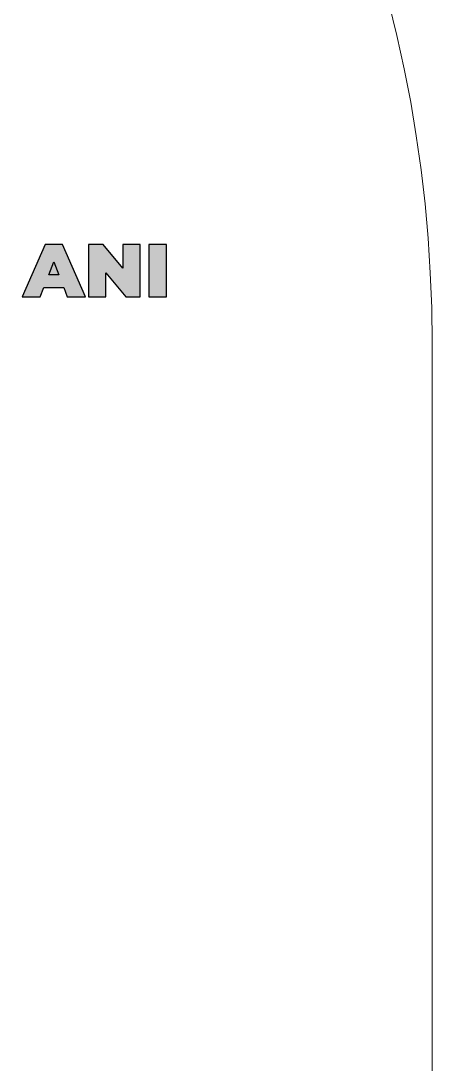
# Model space of a CAD drawing. Header units: centimetres. Extents: x -11.4 to 58.6, y -38.7 to 22.4.
# Drawn here: x 3.6 to 6.61, y 7.14 to 14.78 of the extents above; entities that cross this region are included whole.
import ezdxf

# ---------------------------------------------------------------- set-up
doc = ezdxf.new("R2010")
doc.units = ezdxf.units.CM
doc.header["$MEASUREMENT"] = 0
doc.layers.add('Camada 1', color=7, linetype='Continuous')

msp = doc.modelspace()

# ---------------------------------------------------------------- hatches: boundary and pattern name
at = {"layer": 'Camada 1', "true_color": 0x373435}
h = msp.add_hatch(color=250, dxfattribs=at)
edge = h.paths.add_edge_path()
edge.add_spline(control_points=[(3.91412, 12.82842), (3.91412, 12.82842), (3.76811, 12.82842), (3.76811, 12.82842), (3.76811, 12.82842), (3.74232, 12.76146), (3.74232, 12.76146), (3.74232, 12.76146), (3.61058, 12.76146), (3.61058, 12.76146), (3.61058, 12.76146), (3.77854, 13.14568), (3.77854, 13.14568), (3.77854, 13.14568), (3.90588, 13.14568), (3.90588, 13.14568), (3.90588, 13.14568), (4.07384, 12.76146), (4.07384, 12.76146), (4.07384, 12.76146), (3.93991, 12.76146), (3.93991, 12.76146), (3.93991, 12.76146), (3.91412, 12.82842), (3.91412, 12.82842)], knot_values=[0, 0, 0, 0, 0.125, 0.125, 0.125, 0.25, 0.25, 0.25, 0.375, 0.375, 0.375, 0.5, 0.5, 0.5, 0.625, 0.625, 0.625, 0.75, 0.75, 0.75, 0.875, 0.875, 0.875, 1, 1, 1, 1], degree=3, periodic=1)
h = msp.add_hatch(color=250, dxfattribs=at)
edge = h.paths.add_edge_path()
edge.add_spline(control_points=[(4.47343, 13.14568), (4.47343, 13.14568), (4.47343, 12.76146), (4.47343, 12.76146), (4.47343, 12.76146), (4.36695, 12.76146), (4.36695, 12.76146), (4.36695, 12.76146), (4.22094, 12.936), (4.22094, 12.936), (4.22094, 12.936), (4.22094, 12.76146), (4.22094, 12.76146), (4.22094, 12.76146), (4.0947, 12.76146), (4.0947, 12.76146), (4.0947, 12.76146), (4.0947, 13.14568), (4.0947, 13.14568), (4.0947, 13.14568), (4.20118, 13.14568), (4.20118, 13.14568), (4.20118, 13.14568), (4.34719, 12.97113), (4.34719, 12.97113), (4.34719, 12.97113), (4.34719, 13.14568), (4.34719, 13.14568), (4.34719, 13.14568), (4.47343, 13.14568), (4.47343, 13.14568)], knot_values=[0, 0, 0, 0, 0.1, 0.1, 0.1, 0.2, 0.2, 0.2, 0.3, 0.3, 0.3, 0.4, 0.4, 0.4, 0.5, 0.5, 0.5, 0.6, 0.6, 0.6, 0.7, 0.7, 0.7, 0.8, 0.8, 0.8, 0.9, 0.9, 0.9, 1, 1, 1, 1], degree=3, periodic=1)
h = msp.add_hatch(color=250, dxfattribs=at)
edge = h.paths.add_edge_path()
edge.add_spline(control_points=[(4.536, 13.14568), (4.536, 13.14568), (4.66554, 13.14568), (4.66554, 13.14568), (4.66554, 13.14568), (4.66554, 12.76146), (4.66554, 12.76146), (4.66554, 12.76146), (4.536, 12.76146), (4.536, 12.76146), (4.536, 12.76146), (4.536, 13.14568), (4.536, 13.14568)], knot_values=[0, 0, 0, 0, 0.25, 0.25, 0.25, 0.5, 0.5, 0.5, 0.75, 0.75, 0.75, 1, 1, 1, 1], degree=3, periodic=1)
h = msp.add_hatch(color=250, dxfattribs=at)
edge = h.paths.add_edge_path()
edge.add_spline(control_points=[(3.87844, 12.92173), (3.87844, 12.92173), (3.84112, 13.01834), (3.84112, 13.01834), (3.84112, 13.01834), (3.80379, 12.92173), (3.80379, 12.92173), (3.80379, 12.92173), (3.87844, 12.92173), (3.87844, 12.92173)], knot_values=[0, 0, 0, 0, 0.3333333, 0.3333333, 0.3333333, 0.6666667, 0.6666667, 0.6666667, 1, 1, 1, 1], degree=3, periodic=1)

# ---------------------------------------------------------------- linework, layer by layer
at = {"layer": 'Camada 1', "color": 250, "lineweight": 20}
msp.add_open_spline([(-6.39065, 22.42335), (-6.39065, 22.42335), (-3.39065, 22.42335), (-3.39065, 22.42335), (2.10935, 22.42335), (6.60935, 17.92336), (6.60935, 12.42336), (6.60935, 12.42336), (6.60935, -27.57665), (6.60935, -27.57665), (6.60935, -27.57665), (-11.39065, -27.57665), (-11.39065, -27.57665), (-11.39065, -27.57665), (-11.39065, 17.42334), (-11.39065, 17.42334), (-11.39065, 20.17334), (-9.14065, 22.42335), (-6.39065, 22.42335)], degree=3, knots=[0, 0, 0, 0, 0.1666667, 0.1666667, 0.1666667, 0.3333333, 0.3333333, 0.3333333, 0.5, 0.5, 0.5, 0.6666667, 0.6666667, 0.6666667, 0.8333333, 0.8333333, 0.8333333, 1, 1, 1, 1], dxfattribs=at)
at = {"layer": 'Camada 1', "color": 250}
for points, knots in [([(3.91412, 12.82842), (3.91412, 12.82842), (3.76811, 12.82842), (3.76811, 12.82842), (3.76811, 12.82842), (3.74232, 12.76146), (3.74232, 12.76146), (3.74232, 12.76146), (3.61058, 12.76146), (3.61058, 12.76146), (3.61058, 12.76146), (3.77854, 13.14568), (3.77854, 13.14568), (3.77854, 13.14568), (3.90588, 13.14568), (3.90588, 13.14568), (3.90588, 13.14568), (4.07384, 12.76146), (4.07384, 12.76146), (4.07384, 12.76146), (3.93991, 12.76146), (3.93991, 12.76146), (3.93991, 12.76146), (3.91412, 12.82842), (3.91412, 12.82842)], [0, 0, 0, 0, 0.125, 0.125, 0.125, 0.25, 0.25, 0.25, 0.375, 0.375, 0.375, 0.5, 0.5, 0.5, 0.625, 0.625, 0.625, 0.75, 0.75, 0.75, 0.875, 0.875, 0.875, 1, 1, 1, 1]), ([(4.47343, 13.14568), (4.47343, 13.14568), (4.47343, 12.76146), (4.47343, 12.76146), (4.47343, 12.76146), (4.36695, 12.76146), (4.36695, 12.76146), (4.36695, 12.76146), (4.22094, 12.936), (4.22094, 12.936), (4.22094, 12.936), (4.22094, 12.76146), (4.22094, 12.76146), (4.22094, 12.76146), (4.0947, 12.76146), (4.0947, 12.76146), (4.0947, 12.76146), (4.0947, 13.14568), (4.0947, 13.14568), (4.0947, 13.14568), (4.20118, 13.14568), (4.20118, 13.14568), (4.20118, 13.14568), (4.34719, 12.97113), (4.34719, 12.97113), (4.34719, 12.97113), (4.34719, 13.14568), (4.34719, 13.14568), (4.34719, 13.14568), (4.47343, 13.14568), (4.47343, 13.14568)], [0, 0, 0, 0, 0.1, 0.1, 0.1, 0.2, 0.2, 0.2, 0.3, 0.3, 0.3, 0.4, 0.4, 0.4, 0.5, 0.5, 0.5, 0.6, 0.6, 0.6, 0.7, 0.7, 0.7, 0.8, 0.8, 0.8, 0.9, 0.9, 0.9, 1, 1, 1, 1]), ([(4.536, 13.14568), (4.536, 13.14568), (4.66554, 13.14568), (4.66554, 13.14568), (4.66554, 13.14568), (4.66554, 12.76146), (4.66554, 12.76146), (4.66554, 12.76146), (4.536, 12.76146), (4.536, 12.76146), (4.536, 12.76146), (4.536, 13.14568), (4.536, 13.14568)], [0, 0, 0, 0, 0.25, 0.25, 0.25, 0.5, 0.5, 0.5, 0.75, 0.75, 0.75, 1, 1, 1, 1]), ([(3.87844, 12.92173), (3.87844, 12.92173), (3.84112, 13.01834), (3.84112, 13.01834), (3.84112, 13.01834), (3.80379, 12.92173), (3.80379, 12.92173), (3.80379, 12.92173), (3.87844, 12.92173), (3.87844, 12.92173)], [0, 0, 0, 0, 0.3333333, 0.3333333, 0.3333333, 0.6666667, 0.6666667, 0.6666667, 1, 1, 1, 1])]:
    msp.add_open_spline(points, degree=3, knots=knots, dxfattribs=at)

doc.saveas('drawing.dxf')
